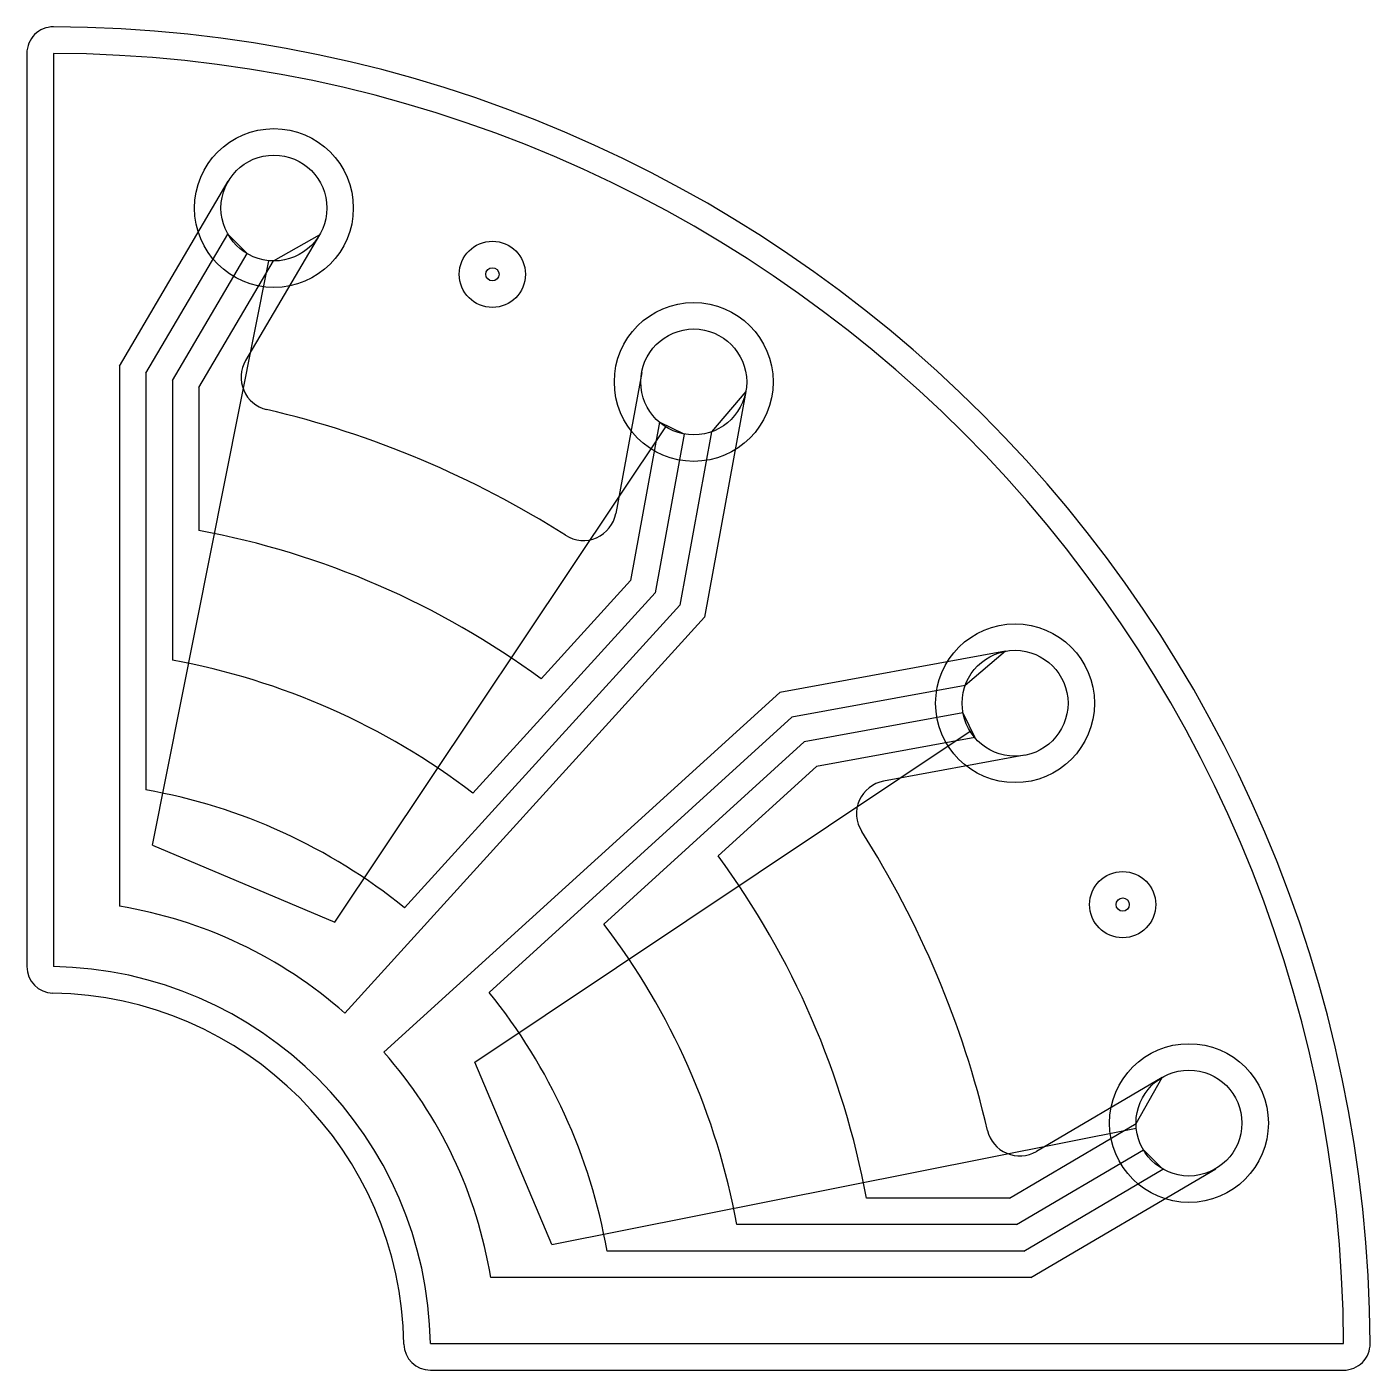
# Model space of a CAD drawing. Header units: millimetres. Extents: x 4 to 105, y 4 to 105.
import ezdxf

# ---------------------------------------------------------------- set-up
doc = ezdxf.new("R2010")
doc.units = ezdxf.units.MM
for name, color, linetype in [('default', 7, 'CONTINUOUS'), ('Trajectoire_D4', 7, 'CONTINUOUS'), ('Trj_circuit_D4', 13, 'CONTINUOUS'), ('Trj_Circuit_D4_bis', 4, 'CONTINUOUS')]:
    doc.layers.add(name, color=color, linetype=linetype)

msp = doc.modelspace()

# ---------------------------------------------------------------- linework, layer by layer
at = {"layer": 'default', "color": 0, "linetype": 'CONTINUOUS'}
for p, q in [((5.5, 102.998724), (5.5, 33.995689)), ((33.995689, 5.5), (102.998724, 5.5))]:
    msp.add_line(p, q, dxfattribs=at)
for centre, radius in [((22.167948, 91.309105), 6), ((38.676142, 86.301399), 2.5), ((53.890181, 78.169326), 6), ((78.169326, 53.890181), 6), ((86.301399, 38.676142), 2.5), ((91.309105, 22.167948), 6)]:
    msp.add_circle(centre, radius, dxfattribs=at)
for radius, start, end in [(98, 0.292327, 89.707673), (29, 0.987907, 89.012093)]:
    msp.add_arc((5, 5), radius, start, end, dxfattribs=at)
at = {"layer": 'Trajectoire_D4', "color": 9, "linetype": 'CONTINUOUS'}
for p, q in [((3.5, 102.998724), (3.5, 33.995689)), ((33.995689, 3.5), (102.998724, 3.5))]:
    msp.add_line(p, q, dxfattribs=at)
for centre, radius in [((22.167948, 91.309105), 4), ((38.676142, 86.301399), 0.5), ((53.890181, 78.169326), 4), ((78.169326, 53.890181), 4), ((86.301399, 38.676142), 0.5), ((91.309105, 22.167948), 4)]:
    msp.add_circle(centre, radius, dxfattribs=at)
for centre, radius, start, end in [((5.5, 102.998724), 2, 89.707673, 180), ((5, 5), 100, 0.292327, 89.707673), ((5.5, 33.995689), 2, 180, 269.012093), ((5, 5), 27, 0.987907, 89.012093), ((33.995689, 5.5), 2, 180.987907, 270), ((102.998724, 5.5), 2, 270, 0.292327)]:
    msp.add_arc(centre, radius, start, end, dxfattribs=at)
at = {"layer": 'Trj_circuit_D4', "color": 10, "linetype": 'CONTINUOUS'}
for p, q in [((10.5, 79.37332), (18.720877, 93.338318)), ((12.5, 78.82835), (18.687063, 89.33846)), ((18.687063, 89.33846), (20.138736, 87.862034)), ((25.615019, 89.279892), (20.026949, 79.787307)), ((22.134134, 87.309248), (25.615019, 89.279892)), ((14.5, 78.283381), (20.138736, 87.862034)), ((16.5, 77.738411), (22.134134, 87.309248)), ((10.5, 79.37332), (10.5, 38.552198)), ((12.5, 78.82835), (12.5, 47.340879)), ((14.5, 78.283381), (14.5, 57.141634)), ((49.955686, 78.890265), (48.00399, 68.238962)), ((16.5, 77.738411), (16.5, 66.941505)), ((57.824676, 77.448387), (54.698275, 60.386177)), ((57.824676, 77.448387), (55.233077, 74.401484)), ((51.298582, 75.122423), (49.10543, 63.153382)), ((53.169242, 74.234831), (51.298582, 75.122423)), ((53.169242, 74.234831), (50.969711, 62.23098)), ((55.233077, 74.401484), (52.833993, 61.308578)), ((49.10543, 63.153382), (42.357499, 55.728861)), ((50.969711, 62.23098), (37.208792, 47.090304)), ((52.833993, 61.308578), (32.042327, 38.432208)), ((54.698275, 60.386177), (27.514804, 30.477119))]:
    msp.add_line(p, q, dxfattribs=at)
at = {"layer": 'Trj_circuit_D4', "color": 13, "linetype": 'CONTINUOUS'}
for p, q in [((77.448387, 57.824676), (60.386177, 54.698275)), ((77.448387, 57.824676), (74.401484, 55.233077)), ((74.401484, 55.233077), (61.308578, 52.833993)), ((60.386177, 54.698275), (30.477119, 27.514804)), ((61.308578, 52.833993), (38.432208, 32.042327)), ((74.234831, 53.169242), (62.23098, 50.969711)), ((74.234831, 53.169242), (75.122423, 51.298582)), ((62.23098, 50.969711), (47.090304, 37.208792)), ((75.122423, 51.298582), (63.153382, 49.10543)), ((78.890265, 49.955686), (68.238962, 48.00399)), ((63.153382, 49.10543), (55.728861, 42.357499)), ((89.279892, 25.615019), (79.787307, 20.026949)), ((87.309248, 22.134134), (89.279892, 25.615019)), ((77.738411, 16.5), (87.309248, 22.134134)), ((78.283381, 14.5), (87.862034, 20.138736)), ((89.33846, 18.687063), (87.862034, 20.138736)), ((78.82835, 12.5), (89.33846, 18.687063)), ((79.37332, 10.5), (93.338318, 18.720877)), ((77.738411, 16.5), (66.941505, 16.5)), ((78.283381, 14.5), (57.141634, 14.5)), ((78.82835, 12.5), (47.340879, 12.5)), ((79.37332, 10.5), (38.552198, 10.5))]:
    msp.add_line(p, q, dxfattribs=at)
at = {"layer": 'Trj_circuit_D4', "color": 10, "linetype": 'CONTINUOUS'}
for centre, radius, start, end in [((22.181368, 78.519049), 2.5, 149.515644, 256.84608), ((5, 5), 73, 57.519064, 76.84608), ((45.544932, 68.689548), 2.5, 237.519064, 349.616572), ((5, 5), 63, 53.631508, 79.482276), ((5, 5), 53, 52.575675, 79.674197), ((5, 5), 43, 51.031626, 79.955174), ((5, 5), 34, 48.532119, 80.690659)]:
    msp.add_arc(centre, radius, start, end, dxfattribs=at)
at = {"layer": 'Trj_circuit_D4', "color": 13, "linetype": 'CONTINUOUS'}
for centre, radius, start, end in [((68.689548, 45.544932), 2.5, 100.383428, 212.480936), ((5, 5), 73, 13.15392, 32.480936), ((5, 5), 63, 10.517724, 36.368492), ((5, 5), 53, 10.325803, 37.424325), ((5, 5), 43, 10.044826, 38.968374), ((5, 5), 34, 9.309341, 41.467881), ((78.519049, 22.181368), 2.5, 193.15392, 300.484356)]:
    msp.add_arc(centre, radius, start, end, dxfattribs=at)
at = {"layer": 'Trj_Circuit_D4_bis', "color": 4, "linetype": 'CONTINUOUS'}
for p, q in [((12.993436, 43.172045), (21.776659, 87.328289)), ((26.781805, 37.350471), (51.783923, 74.768785)), ((12.993436, 43.172045), (26.781805, 37.350471))]:
    msp.add_line(p, q, dxfattribs=at)
at = {"layer": 'Trj_Circuit_D4_bis', "color": 2, "linetype": 'CONTINUOUS'}
for p, q in [((37.350471, 26.781805), (74.768785, 51.783923)), ((43.172045, 12.993436), (37.350471, 26.781805)), ((43.172045, 12.993436), (87.328289, 21.776659))]:
    msp.add_line(p, q, dxfattribs=at)

doc.saveas('drawing.dxf')
